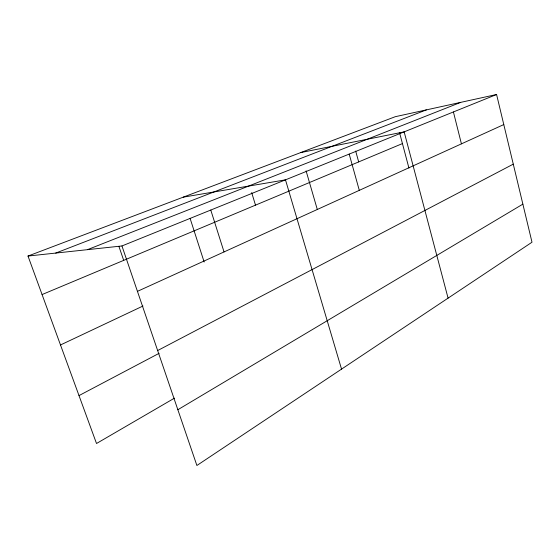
<?xml version="1.0" encoding="UTF-8"?>
<svg xmlns="http://www.w3.org/2000/svg" width="560" height="560" viewBox="0 0 560 560"><rect width="100%" height="100%" fill="white"/><g stroke="black" fill="none" stroke-linecap="round" stroke-linejoin="round"><path stroke-width="0.84" d="M177.856 409.724L522.872 204.141M174.461 398.139L96.516 443.499L28 256.053L395.311 116.69L496.58 94.507L532 242.221L196.889 465.493L121.947 245.959L28 256.053M79.009 395.591L159.117 353.318M157.647 350.546L513.282 164.143M60.501 344.967L142.975 306.019M137.445 291.354L503.79 124.572M42.077 294.56L402.444 143.577M121.947 245.959L496.58 94.507M87.451 249.669L460.719 102.368M55.699 253.078L426.377 109.886M300.776 152.565L404.159 131.873L448.077 298.137M183.253 197.155L285.488 179.844L341.537 369.124M118.944 246.477L123.697 260.365M190.141 218.526L204.155 262.01M210.777 210.049L224.042 251.93M251.678 192.619L255.5 205.142M306.089 170.877L317.275 209.377M349.195 154.091L359.303 190.351M355.677 151.074L358.68 161.91M399.546 132.657L408.933 168.056M453.418 111.958L461.426 143.857"/></g></svg>
